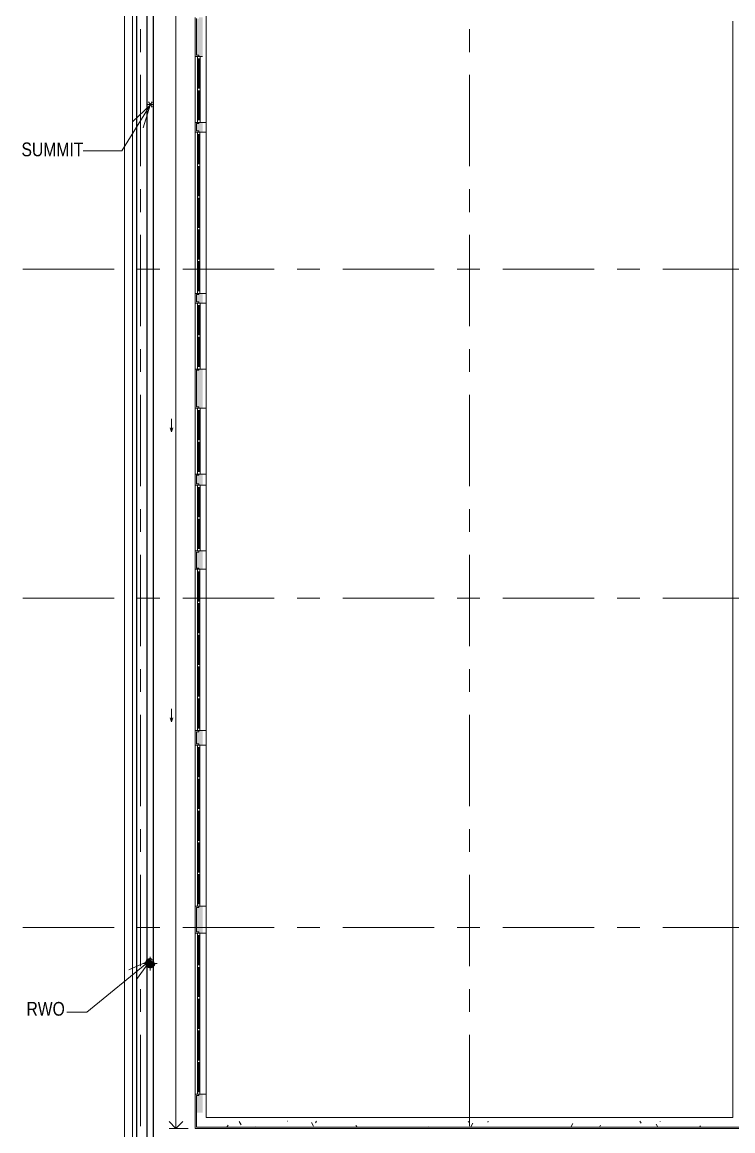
# Model space of a CAD drawing. Header units: millimetres. Extents: x -177800 to -26107, y -132450 to -18386.
# Drawn here: x -66006 to -50457, y -100804 to -76548 of the extents above; entities that cross this region are included whole.
import ezdxf

# ---------------------------------------------------------------- set-up
doc = ezdxf.new("R2010")
doc.units = ezdxf.units.MM
for name, pattern in [('IDA - Grid Line', [3500, 2000, -500, 500, -500]), ('IDA - Hidden 065', [537.5, 375, -162.5]), ('IDA - Hidden 2-1', [750, 500, -250])]:
    doc.linetypes.add(name, pattern=pattern)
for name, color, linetype, lineweight in [('A-_ANOTTEXT_T', 7, 'Continuous', 9), ('A-_WALL----_H-1', 7, 'Continuous', 9), ('M-_WATR----_E', 7, 'Continuous', 9)]:
    doc.layers.add(name, color=color, linetype=linetype, lineweight=lineweight)
for name, color, linetype, lineweight, true_color in [('A-_DETA----_E-1', 6, 'Continuous', 9, 0xff00ff), ('A-_DETA----_E-2', 6, 'IDA - Hidden 2-1', 9, 0xff00ff), ('A-_DETA----_E-4', 6, 'IDA - Hidden 065', 9, 0xff00ff), ('A-_FLOR----_E', 6, 'Continuous', 9, 0xff00ff), ('A-_GENM----_M-9', 5, 'Continuous', 9, 0x0000ff), ('A-_WALL----_E', 6, 'Continuous', 9, 0xff00ff), ('A-_WALL----_E-1', 6, 'Continuous', 18, 0xff00ff), ('A-_WIND----_E', 6, 'Continuous', 9, 0xff00ff), ('A-_WIND----_E-1', 1, 'Continuous', 9, 0xff0000), ('M-_SANIFIXR_E', 6, 'Continuous', 9, 0xff00ff), ('M-_WATR----_E-1', 7, 'Continuous', 9, 0x007f00), ('S-_ANOTGRID_E-1', 9, 'IDA - Grid Line', 9, 0x808080)]:
    doc.layers.add(name, color=color, linetype=linetype, lineweight=lineweight, true_color=true_color)
doc.layers.add('M-_DWAT FHP', color=1, linetype='Continuous')
doc.styles.add('Arial Narrow_1', font='ARIALN.TTF', dxfattribs={"height": 500})

# ---------------------------------------------------------------- blocks, each defined once
blk = doc.blocks.new('_Open90')
at = {"color": 0, "linetype": 'ByBlock', "lineweight": -2}
for p, q in [((0, 0), (-1, 0)), ((-0.5, 0.5), (0, 0)), ((0, 0), (-0.5, -0.5))]:
    blk.add_line(p, q, dxfattribs=at)
blk = doc.blocks.new('IDA - Fixed - 2 Panels - 1350L X 600H - B2-AW07-3974648-BLK 2 LOWER ROOF PLAN')
at = {"layer": 'A-_WIND----_E'}
for p, q in [((-625, 25), (-675, 25)), ((-675, 25), (-675, -25)), ((-625, -25), (-625, 25)), ((-625, -25), (-625, 25)), ((625, 25), (-625, 25)), ((-25, 4), (-625, 4)), ((-625, 4), (-625, -4)), ((-25, 25), (-25, -25)), ((25, 25), (-25, 25)), ((-25, -4), (-25, 4)), ((25, -25), (25, 25)), ((625, 4), (25, 4)), ((25, 4), (25, -4)), ((675, 25), (625, 25)), ((625, 25), (625, -25)), ((625, -25), (625, 25)), ((625, -4), (625, 4)), ((675, -25), (675, 25)), ((-675, -25), (-625, -25)), ((-625, -4), (-25, -4)), ((-625, -25), (625, -25)), ((-25, -25), (25, -25)), ((25, -4), (625, -4)), ((625, -25), (675, -25))]:
    blk.add_line(p, q, dxfattribs=at)
blk = doc.blocks.new('IDA - Fixed - 5 Panels - 3300L X 600H - B2-AW05-4015007-BLK 2 LOWER ROOF PLAN')
at = {"layer": 'A-_WIND----_E'}
for p, q in [((-1600, 25), (-1650, 25)), ((-1650, 25), (-1650, -25)), ((-1600, -25), (-1600, 25)), ((-1600, -25), (-1600, 25)), ((-1600, 25), (1600, 25)), ((-1000, 4), (-1600, 4)), ((-1600, 4), (-1600, -4)), ((-950, 25), (-1000, 25)), ((-1000, 25), (-1000, -25)), ((-1000, -4), (-1000, 4)), ((-950, -25), (-950, 25)), ((-350, 4), (-950, 4)), ((-950, 4), (-950, -4)), ((-300, 25), (-350, 25)), ((-350, 25), (-350, -25)), ((-350, -4), (-350, 4)), ((-300, -25), (-300, 25)), ((300, 4), (-300, 4)), ((-300, 4), (-300, -4)), ((350, 25), (300, 25)), ((300, 25), (300, -25)), ((300, -4), (300, 4)), ((350, -25), (350, 25)), ((950, 4), (350, 4)), ((350, 4), (350, -4)), ((1000, 25), (950, 25)), ((950, 25), (950, -25)), ((950, -4), (950, 4)), ((1000, -25), (1000, 25)), ((1600, 4), (1000, 4)), ((1000, 4), (1000, -4)), ((1650, 25), (1600, 25)), ((1600, 25), (1600, -25)), ((1600, 25), (1600, -25)), ((1600, -4), (1600, 4)), ((1650, -25), (1650, 25)), ((-1650, -25), (-1600, -25)), ((-1600, -4), (-1000, -4)), ((1600, -25), (-1600, -25)), ((-1000, -25), (-950, -25)), ((-950, -4), (-350, -4)), ((-350, -25), (-300, -25)), ((-300, -4), (300, -4)), ((300, -25), (350, -25)), ((350, -4), (950, -4)), ((950, -25), (1000, -25)), ((1000, -4), (1600, -4)), ((1600, -25), (1650, -25))]:
    blk.add_line(p, q, dxfattribs=at)

msp = doc.modelspace()

# ---------------------------------------------------------------- hatches: boundary and pattern name
at = {"layer": 'A-_WALL----_H-1'}
h = msp.add_hatch(dxfattribs=at)
h.set_pattern_fill('FP_2', color=256, scale=1.06855, style=0, pattern_type=2)
h.set_pattern_definition([(0, (84102.9, 3005.8), (1085.647, 271.41175), [89.566, -724.6694, 89.566, -724.6694, -4342.588]), (0, (84102.9, 3005.8), (1085.647, 271.41175), [-1628.4705, 89.566, -1538.9046, 89.566, -724.6694, -1899.8823]), (0, (84102.9, 3005.8), (1085.647, 271.41175), [-4071.1763, 89.566, -453.2576, 89.566, -1267.493]), (120, (84510, 3141.5), (-777.873, 804.492), [89.566, -724.6694, 89.566, -724.6694, -4342.588]), (120, (84510, 3141.5), (-777.873, 804.492), [-1628.4705, 89.566, -1538.9046, 89.566, -724.6694, -1899.8823]), (120, (84510, 3141.5), (-777.873, 804.492), [-4071.1763, 89.566, -453.2576, 89.566, -1267.493]), (240, (84645.72, 3684.34), (-307.77403, -1075.90377), [89.566, -724.6694, 89.566, -724.6694, -4342.588]), (240, (84645.72, 3684.34), (-307.77403, -1075.90377), [-1628.4705, 89.566, -1538.9046, 89.566, -724.6694, -1899.8823]), (240, (84645.72, 3684.34), (-307.77403, -1075.90377), [-4071.1763, 89.566, -453.2576, 89.566, -1267.493])])
h.paths.add_polyline_path([(-62193.8, -100405.7), (-62060.2, -100405.7), (-62060.2, -100005), (-62140.4, -100005), (-62140.4, -100031.7), (-62193.8, -100031.7)])
h.paths.add_polyline_path([(-62060.2, -96478.8), (-62060.2, -95891.1), (-62140.4, -95891.1), (-62140.4, -95917.8), (-62193.8, -95917.8), (-62193.8, -96452), (-62140.4, -96452), (-62140.4, -96478.8)])
h.paths.add_polyline_path([(-62060.2, -92364.8), (-62060.2, -92044.3), (-62140.4, -92044.3), (-62140.4, -92071), (-62193.8, -92071), (-62193.8, -92338.1), (-62140.4, -92338.1), (-62140.4, -92364.8)])
h.paths.add_polyline_path([(-62060.2, -88518.1), (-62060.2, -88117.3), (-62140.4, -88117.3), (-62140.4, -88144.1), (-62193.8, -88144.1), (-62193.8, -88491.3), (-62140.4, -88491.3), (-62140.4, -88518.1)])
h.paths.add_polyline_path([(-62060.2, -86674.8), (-62060.2, -86434.4), (-62140.4, -86434.4), (-62140.4, -86461.1), (-62193.8, -86461.1), (-62193.8, -86648.1), (-62140.4, -86648.1), (-62140.4, -86674.8)])
h.paths.add_polyline_path([(-62060.2, -84991.8), (-62060.2, -84137), (-62140.4, -84137), (-62140.4, -84163.7), (-62193.8, -84163.7), (-62193.8, -84965.1), (-62140.4, -84965.1), (-62140.4, -84991.8)])
h.paths.add_polyline_path([(-62140.4, -82694.5), (-62060.2, -82694.5), (-62060.2, -82480.7), (-62140.4, -82480.7), (-62140.4, -82507.5), (-62193.8, -82507.5), (-62193.8, -82667.7), (-62140.4, -82667.7)])
h.paths.add_polyline_path([(-62140.4, -78954.5), (-62060.2, -78954.5), (-62060.2, -78740.8), (-62140.4, -78740.8), (-62140.4, -78767.5), (-62193.8, -78767.5), (-62193.8, -78927.8), (-62140.4, -78927.8)])
h.paths.add_polyline_path([(-62140.4, -77298.3), (-62060.2, -77298.3), (-62060.2, -76443.4), (-62140.4, -76443.4), (-62140.4, -76470.2), (-62193.8, -76470.2), (-62193.8, -77271.6), (-62140.4, -77271.6)])
h.paths.add_polyline_path([(-62140.4, -75000.9), (-62060.2, -75000.9), (-62060.2, -74680.3), (-62140.4, -74680.3), (-62140.4, -74707), (-62193.8, -74707), (-62193.8, -74974.2), (-62140.4, -74974.2)])
h.paths.add_polyline_path([(-62060.2, -73237.8), (-62060.2, -72409.7), (-62140.4, -72409.7), (-62140.4, -72436.4), (-62193.8, -72436.4), (-62193.8, -73211.1), (-62140.4, -73211.1), (-62140.4, -73237.8)])
h.paths.add_polyline_path([(-62060.2, -67494.3), (-62060.2, -66746.3), (-62140.4, -66746.3), (-62140.4, -66773.1), (-62193.8, -66773.1), (-62193.8, -67467.6), (-62140.4, -67467.6), (-62140.4, -67494.3)])
h.paths.add_polyline_path([(-62060.2, -61831), (-62060.2, -51254), (-62193.8, -51254), (-62193.8, -61804.3), (-62140.4, -61804.3), (-62140.4, -61831)])
h = msp.add_hatch(dxfattribs=at)
h.set_pattern_fill('FP_2', color=256, scale=1.06855, style=0, pattern_type=2)
h.set_pattern_definition([(0, (84525.46, 2685.24), (1085.647, 271.41175), [89.566, -724.6694, 89.566, -724.6694, -4342.588]), (0, (84525.46, 2685.24), (1085.647, 271.41175), [-1628.4705, 89.566, -1538.9046, 89.566, -724.6694, -1899.8823]), (0, (84525.46, 2685.24), (1085.647, 271.41175), [-4071.1763, 89.566, -453.2576, 89.566, -1267.493]), (120, (84932.58, 2820.95), (-777.873, 804.492), [89.566, -724.6694, 89.566, -724.6694, -4342.588]), (120, (84932.58, 2820.95), (-777.873, 804.492), [-1628.4705, 89.566, -1538.9046, 89.566, -724.6694, -1899.8823]), (120, (84932.58, 2820.95), (-777.873, 804.492), [-4071.1763, 89.566, -453.2576, 89.566, -1267.493]), (240, (85068.28, 3363.77), (-307.77403, -1075.90377), [89.566, -724.6694, 89.566, -724.6694, -4342.588]), (240, (85068.28, 3363.77), (-307.77403, -1075.90377), [-1628.4705, 89.566, -1538.9046, 89.566, -724.6694, -1899.8823]), (240, (85068.28, 3363.77), (-307.77403, -1075.90377), [-4071.1763, 89.566, -453.2576, 89.566, -1267.493])])
h.paths.add_polyline_path([(-50870.6, -100726.2), (-50799.3, -100726.2), (-50799.3, -100592.7), (-61637.6, -100592.7), (-61637.6, -100726.2), (-60127, -100726.2)])

# ---------------------------------------------------------------- linework, layer by layer
at = {"color": 5}
for p, q in [((-63281.7, -38670.9), (-63281.7, -118020.9)), ((-63131.7, -118020.9), (-63131.7, -38670.9))]:
    msp.add_line(p, q, dxfattribs=at)
at = {"layer": 'A-_ANOTTEXT_T'}
for p, q in [((-63206.8, -78364.1), (-63823, -79359.8)), ((-63206.8, -78364.1), (-63583.8, -78718.7)), ((-63206.8, -78364.1), (-63356, -78859.8)), ((-64234.1, -79359.8), (-64669.5, -79359.8)), ((-63823, -79359.8), (-64234.1, -79359.8)), ((-63200.5, -97071.4), (-64591.7, -98211.1)), ((-63200.5, -97071.4), (-63672.2, -97284.6)), ((-63200.5, -97071.4), (-63502.4, -97491.9)), ((-64591.7, -98211.1), (-65026.6, -98211.1))]:
    msp.add_line(p, q, dxfattribs=at)
at = {"layer": 'A-_DETA----_E-1'}
for p, q in [((-63201.6, -78352.4), (-63244.7, -78290.9)), ((-63201.6, -78352.4), (-63158.6, -78290.9)), ((-63276.6, -78352.4), (-63126.6, -78352.4)), ((-63201.6, -78352.4), (-63244.7, -78413.8)), ((-63201.6, -78352.4), (-63161.5, -78409.7))]:
    msp.add_line(p, q, dxfattribs=at)
at = {"layer": 'A-_DETA----_E-2'}
msp.add_circle((-63202.2, -97135.8), 100, dxfattribs=at)
at = {"layer": 'A-_DETA----_E-4'}
msp.add_circle((-63206, -97134.1), 75, dxfattribs=at)
at = {"layer": 'A-_FLOR----_E'}
for p, q in [((-61980.1, -97894.6), (-61980.1, -63380.4)), ((-50456.9, -86541.2), (-50456.9, -100512.5)), ((-63282.5, -97211.1), (-63282.5, -97061.1)), ((-63282.5, -97061.1), (-63132.5, -97061.1)), ((-63132.5, -97211.1), (-63282.5, -97211.1)), ((-50456.9, -100512.5), (-60916.4, -100512.5))]:
    msp.add_line(p, q, dxfattribs=at)
at = {"layer": 'A-_GENM----_M-9'}
for p, q in [((-62738.5, -85227.4), (-62738.5, -85512.4)), ((-62738.5, -85512.4), (-62770, -85425.7)), ((-62738.5, -85512.4), (-62707, -85425.7)), ((-62738.5, -91567.4), (-62738.5, -91852.4)), ((-62738.5, -91852.4), (-62770, -91765.7)), ((-62738.5, -91852.4), (-62707, -91765.7))]:
    msp.add_line(p, q, dxfattribs=at)
at = {"layer": 'A-_WALL----_E'}
for p, q in [((-63768.5, -118227.4), (-63768.5, -38477.4)), ((-63588.5, -38627.4), (-63588.5, -118077.4)), ((-62193.8, -77271.6), (-62193.8, -76470.2)), ((-62220.5, -78740.8), (-62220.5, -77298.3)), ((-62220.5, -77298.3), (-62060.2, -77298.3)), ((-62140.4, -77271.6), (-62193.8, -77271.6)), ((-62140.4, -77298.3), (-62140.4, -77271.6)), ((-61980.1, -77218.1), (-61980.1, -78660.7)), ((-50456.9, -82293.8), (-50456.9, -77378.4)), ((-61980.1, -78740.8), (-62220.5, -78740.8)), ((-62193.8, -78767.5), (-62140.4, -78767.5)), ((-62193.8, -78927.8), (-62193.8, -78767.5)), ((-62140.4, -78767.5), (-62140.4, -78740.8)), ((-61980.1, -78821), (-61980.1, -78714.1)), ((-62220.5, -82480.7), (-62220.5, -78954.5)), ((-62220.5, -78954.5), (-61980.1, -78954.5)), ((-62140.4, -78927.8), (-62193.8, -78927.8)), ((-62140.4, -78954.5), (-62140.4, -78927.8)), ((-61980.1, -78874.4), (-61980.1, -82400.6)), ((-61980.1, -82454), (-61980.1, -82560.9)), ((-61980.1, -82480.7), (-62220.5, -82480.7)), ((-62220.5, -84137), (-62220.5, -82694.5)), ((-62220.5, -82694.5), (-61980.1, -82694.5)), ((-62193.8, -82507.5), (-62140.4, -82507.5)), ((-62193.8, -82667.7), (-62193.8, -82507.5)), ((-62140.4, -82667.7), (-62193.8, -82667.7)), ((-62140.4, -82507.5), (-62140.4, -82480.7)), ((-62140.4, -82694.5), (-62140.4, -82667.7)), ((-61980.1, -82614.3), (-61980.1, -84056.9)), ((-50456.9, -82721.2), (-50456.9, -82614.3)), ((-50456.9, -84217.1), (-50456.9, -82774.6)), ((-61980.1, -84137), (-62220.5, -84137)), ((-62193.8, -84163.7), (-62140.4, -84163.7)), ((-62193.8, -84965.1), (-62193.8, -84163.7)), ((-62140.4, -84163.7), (-62140.4, -84137)), ((-62220.5, -86434.4), (-62220.5, -84991.8)), ((-62220.5, -84991.8), (-61980.1, -84991.8)), ((-62140.4, -84965.1), (-62193.8, -84965.1)), ((-62140.4, -84991.8), (-62140.4, -84965.1)), ((-61980.1, -84911.7), (-61980.1, -86354.2)), ((-50456.9, -86514.5), (-50456.9, -85072)), ((-61980.1, -86434.4), (-62220.5, -86434.4)), ((-62193.8, -86461.1), (-62140.4, -86461.1)), ((-62193.8, -86648.1), (-62193.8, -86461.1)), ((-62140.4, -86461.1), (-62140.4, -86434.4)), ((-61980.1, -86514.5), (-61980.1, -86381)), ((-50456.9, -86674.8), (-50456.9, -86541.2)), ((-62220.5, -88117.3), (-62220.5, -86674.8)), ((-62220.5, -86674.8), (-61980.1, -86674.8)), ((-62140.4, -86648.1), (-62193.8, -86648.1)), ((-62140.4, -86674.8), (-62140.4, -86648.1)), ((-61980.1, -86594.7), (-61980.1, -88037.2)), ((-50456.9, -88197.5), (-50456.9, -86754.9)), ((-61980.1, -88117.3), (-62220.5, -88117.3)), ((-62193.8, -88491.3), (-62193.8, -88144.1)), ((-62193.8, -88144.1), (-62140.4, -88144.1)), ((-62140.4, -88144.1), (-62140.4, -88117.3)), ((-61980.1, -88224.2), (-61980.1, -88117.3)), ((-50456.9, -88384.5), (-50456.9, -88277.6)), ((-62220.5, -92044.3), (-62220.5, -88518.1)), ((-62220.5, -88518.1), (-61980.1, -88518.1)), ((-62140.4, -88491.3), (-62193.8, -88491.3)), ((-62140.4, -88518.1), (-62140.4, -88491.3)), ((-61980.1, -88437.9), (-61980.1, -91964.1)), ((-50456.9, -92124.4), (-50456.9, -88598.2)), ((-61980.1, -92044.3), (-62220.5, -92044.3)), ((-62193.8, -92071), (-62140.4, -92071)), ((-62193.8, -92338.1), (-62193.8, -92071)), ((-62140.4, -92071), (-62140.4, -92044.3)), ((-62220.5, -95891.1), (-62220.5, -92364.8)), ((-62220.5, -92364.8), (-61980.1, -92364.8)), ((-62140.4, -92338.1), (-62193.8, -92338.1)), ((-62140.4, -92364.8), (-62140.4, -92338.1)), ((-61980.1, -92284.7), (-61980.1, -95810.9)), ((-50456.9, -95971.2), (-50456.9, -92445)), ((-61980.1, -95891.1), (-62220.5, -95891.1)), ((-62193.8, -95917.8), (-62140.4, -95917.8)), ((-62193.8, -96452), (-62193.8, -95917.8)), ((-62140.4, -95917.8), (-62140.4, -95891.1)), ((-61980.1, -96024.6), (-61980.1, -96131.5)), ((-50456.9, -96184.9), (-50456.9, -96291.8)), ((-62220.5, -100005), (-62220.5, -96478.8)), ((-62220.5, -96478.8), (-61980.1, -96478.8)), ((-62140.4, -96452), (-62193.8, -96452)), ((-62140.4, -96478.8), (-62140.4, -96452)), ((-61980.1, -96398.6), (-61980.1, -99924.8)), ((-50456.9, -100085.1), (-50456.9, -96558.9)), ((-61980.1, -100005), (-62220.5, -100005)), ((-62193.8, -100726.2), (-62193.8, -100031.7)), ((-62193.8, -100031.7), (-62140.4, -100031.7)), ((-62140.4, -100031.7), (-62140.4, -100005)), ((-61637.6, -100726.2), (-62193.8, -100726.2)), ((-61637.6, -100726.2), (-50799.3, -100726.2)), ((-50243.2, -100726.2), (-50799.3, -100726.2))]:
    msp.add_line(p, q, dxfattribs=at)
at = {"layer": 'A-_WALL----_E-1'}
for p, q in [((-61980.1, -76363.3), (-61980.1, -77218.1)), ((-62220.5, -76443.4), (-62220.5, -77298.3)), ((-50456.9, -76523.6), (-50456.9, -77378.4)), ((-62060.2, -77298.3), (-62220.5, -77298.3)), ((-62220.5, -78954.5), (-62220.5, -78740.8)), ((-61980.1, -78740.8), (-62220.5, -78740.8)), ((-61980.1, -78714.1), (-61980.1, -78660.7)), ((-61980.1, -78874.4), (-61980.1, -78821)), ((-61980.1, -78954.5), (-62220.5, -78954.5)), ((-61980.1, -82400.6), (-61980.1, -82454)), ((-50456.9, -82614.3), (-50456.9, -82293.8)), ((-62220.5, -82480.7), (-62220.5, -82694.5)), ((-61980.1, -82480.7), (-62220.5, -82480.7)), ((-61980.1, -82694.5), (-62220.5, -82694.5)), ((-61980.1, -82560.9), (-61980.1, -82614.3)), ((-50456.9, -82774.6), (-50456.9, -82721.2)), ((-62220.5, -84991.8), (-62220.5, -84137)), ((-61980.1, -84137), (-62220.5, -84137)), ((-61980.1, -84911.7), (-61980.1, -84056.9)), ((-50456.9, -84217.1), (-50456.9, -85072)), ((-61980.1, -84991.8), (-62220.5, -84991.8)), ((-62220.5, -86674.8), (-62220.5, -86434.4)), ((-61980.1, -86434.4), (-62220.5, -86434.4)), ((-61980.1, -86381), (-61980.1, -86354.2)), ((-61980.1, -86594.7), (-61980.1, -86514.5)), ((-50456.9, -86541.2), (-50456.9, -86514.5)), ((-61980.1, -86674.8), (-62220.5, -86674.8)), ((-50456.9, -86754.9), (-50456.9, -86674.8)), ((-61980.1, -88037.2), (-61980.1, -88117.3)), ((-62220.5, -88117.3), (-62220.5, -88518.1)), ((-61980.1, -88117.3), (-62220.5, -88117.3)), ((-61980.1, -88224.2), (-61980.1, -88437.9)), ((-50456.9, -88197.5), (-50456.9, -88277.6)), ((-61980.1, -88518.1), (-62220.5, -88518.1)), ((-50456.9, -88384.5), (-50456.9, -88598.2)), ((-62220.5, -92044.3), (-62220.5, -92364.8)), ((-61980.1, -92044.3), (-62220.5, -92044.3)), ((-61980.1, -91964.1), (-61980.1, -92284.7)), ((-50456.9, -92445), (-50456.9, -92124.4)), ((-61980.1, -92364.8), (-62220.5, -92364.8)), ((-61980.1, -95810.9), (-61980.1, -96024.6)), ((-62220.5, -95891.1), (-62220.5, -96478.8)), ((-61980.1, -95891.1), (-62220.5, -95891.1)), ((-50456.9, -95971.2), (-50456.9, -96184.9)), ((-61980.1, -96131.5), (-61980.1, -96398.6)), ((-50456.9, -96291.8), (-50456.9, -96558.9)), ((-61980.1, -96478.8), (-62220.5, -96478.8)), ((-61980.1, -100512.5), (-61980.1, -99924.8)), ((-62220.5, -100753), (-62220.5, -100005)), ((-61980.1, -100005), (-62220.5, -100005)), ((-50456.9, -100192), (-50456.9, -100085.1)), ((-61980.1, -100512.5), (-50456.9, -100512.5)), ((-50216.5, -100753), (-62220.5, -100753))]:
    msp.add_line(p, q, dxfattribs=at)
at = {"layer": 'M-_DWAT FHP'}
msp.add_line((-63493.5, -118027.4), (-63493.5, -38677.4), dxfattribs=at)
at = {"layer": 'M-_DWAT FHP', "color": 8, "lineweight": 13}
for p, q in [((-62641.1, -51207.3), (-62641.1, -100461.2)), ((-62370.5, -100753), (-62791.1, -100753))]:
    msp.add_line(p, q, dxfattribs=at)
at = {"layer": 'M-_SANIFIXR_E'}
for p, q in [((-63282.5, -97211.1), (-63282.5, -97061.1)), ((-63282.5, -97061.1), (-63132.5, -97061.1)), ((-63132.5, -97211.1), (-63282.5, -97211.1)), ((-63153.9, -97123.6), (-63140, -97123.6)), ((-63140, -97148.6), (-63153.9, -97148.6)), ((-63140, -97123.6), (-63140, -97148.6))]:
    msp.add_line(p, q, dxfattribs=at)
for centre in [(-63252.5, -97136.1), (-63251, -97124.7), (-63251, -97147.5), (-63246.3, -97113.4), (-63246.3, -97158.9), (-63240, -97136.1), (-63239.3, -97104.3), (-63239.3, -97168), (-63237.5, -97123.7), (-63237.5, -97148.6), (-63230.5, -97113.2), (-63230.5, -97159.1), (-63230.3, -97174.9), (-63230.2, -97097.3), (-63227.5, -97136.1), (-63221.6, -97122), (-63221.6, -97150.3), (-63219.9, -97106.1), (-63219.9, -97166.2), (-63218.9, -97179.7), (-63218.8, -97092.6), (-63212.8, -97130.8), (-63212.8, -97141.4), (-63207.5, -97091.1), (-63207.5, -97103.6), (-63207.5, -97116.1), (-63207.5, -97156.1), (-63207.5, -97168.6), (-63207.5, -97181.1), (-63202.2, -97130.8), (-63202.2, -97141.4), (-63196.2, -97179.7), (-63196.1, -97092.6), (-63195.1, -97106.1), (-63195.1, -97166.2), (-63193.3, -97122), (-63193.3, -97150.3), (-63187.5, -97136.1), (-63184.8, -97175), (-63184.7, -97097.3), (-63184.5, -97113.2), (-63184.5, -97159.1), (-63177.5, -97123.7), (-63177.5, -97148.6), (-63175.7, -97104.3), (-63175.7, -97168), (-63175, -97136.1), (-63168.7, -97113.4), (-63168.7, -97158.9), (-63164, -97147.5), (-63163.9, -97124.8), (-63162.5, -97136.1)]:
    msp.add_circle(centre, 5, dxfattribs=at)
for centre, radius, start, end in [((-63262.5, -97136.1), 12.5, 83.47502, 276.52498), ((-63207.5, -97136.1), 55, 13.13656, 166.95004), ((-63207.5, -97136.1), 55, 193.04996, 346.86344)]:
    msp.add_arc(centre, radius, start, end, dxfattribs=at)
at = {"layer": 'M-_WATR----_E'}
for p, q in [((-63202.6, -96996.6), (-63202.6, -97296.6)), ((-63352.2, -97139.3), (-63052.2, -97139.3))]:
    msp.add_line(p, q, dxfattribs=at)
at = {"layer": 'M-_WATR----_E-1'}
for start, end in [(0, 180), (180, 0)]:
    msp.add_arc((-63202.2, -97139.3), 84.1, start, end, dxfattribs=at)
at = {"layer": 'S-_ANOTGRID_E-1'}
for p, q in [((-63418.5, -35701.2), (-63418.5, -122559.3)), ((-56218.5, -35701.2), (-56218.5, -122559.3)), ((-65990.6, -81952.4), (-26107.5, -81952.4)), ((-65990.6, -89152.4), (-26107.5, -89152.4)), ((-65990.6, -96352.4), (-26107.5, -96352.4))]:
    msp.add_line(p, q, dxfattribs=at)

# ---------------------------------------------------------------- block references
at = {"layer": 'A-_WIND----_E-1', "xscale": 1.068550212804472, "yscale": 1.068550212804472, "zscale": 1.068550212804472, "rotation": 90}
for name, p in [('IDA - Fixed - 2 Panels - 1350L X 600H - B2-AW07-3974648-BLK 2 LOWER ROOF PLAN', (-62141, -78019.5)), ('IDA - Fixed - 5 Panels - 3300L X 600H - B2-AW05-4015007-BLK 2 LOWER ROOF PLAN', (-62145, -80717.6)), ('IDA - Fixed - 2 Panels - 1350L X 600H - B2-AW07-3974648-BLK 2 LOWER ROOF PLAN', (-62141, -83415.7)), ('IDA - Fixed - 2 Panels - 1350L X 600H - B2-AW07-3974648-BLK 2 LOWER ROOF PLAN', (-62141, -85713.1)), ('IDA - Fixed - 2 Panels - 1350L X 600H - B2-AW07-3974648-BLK 2 LOWER ROOF PLAN', (-62141, -87396.1)), ('IDA - Fixed - 5 Panels - 3300L X 600H - B2-AW05-4015007-BLK 2 LOWER ROOF PLAN', (-62145, -90281.2)), ('IDA - Fixed - 5 Panels - 3300L X 600H - B2-AW05-4015007-BLK 2 LOWER ROOF PLAN', (-62145, -94127.9)), ('IDA - Fixed - 5 Panels - 3300L X 600H - B2-AW05-4015007-BLK 2 LOWER ROOF PLAN', (-62145, -98241.9))]:
    msp.add_blockref(name, p, dxfattribs=at)
at = {"layer": 'M-_DWAT FHP', "color": 8, "lineweight": 13, "xscale": 300, "yscale": 300, "zscale": 300, "rotation": 270}
msp.add_blockref('_Open90', (-62641.1, -100753), dxfattribs=at)

# ---------------------------------------------------------------- texts
at = {"layer": 'A-_ANOTTEXT_T', "style": 'Arial Narrow_1'}
for s, p in [('SUMMIT', (-66021.5, -79481.6)), ('RWO', (-65912.6, -98284.5))]:
    msp.add_text(s, height=300, dxfattribs=at).set_placement(p)

doc.saveas('drawing.dxf')
